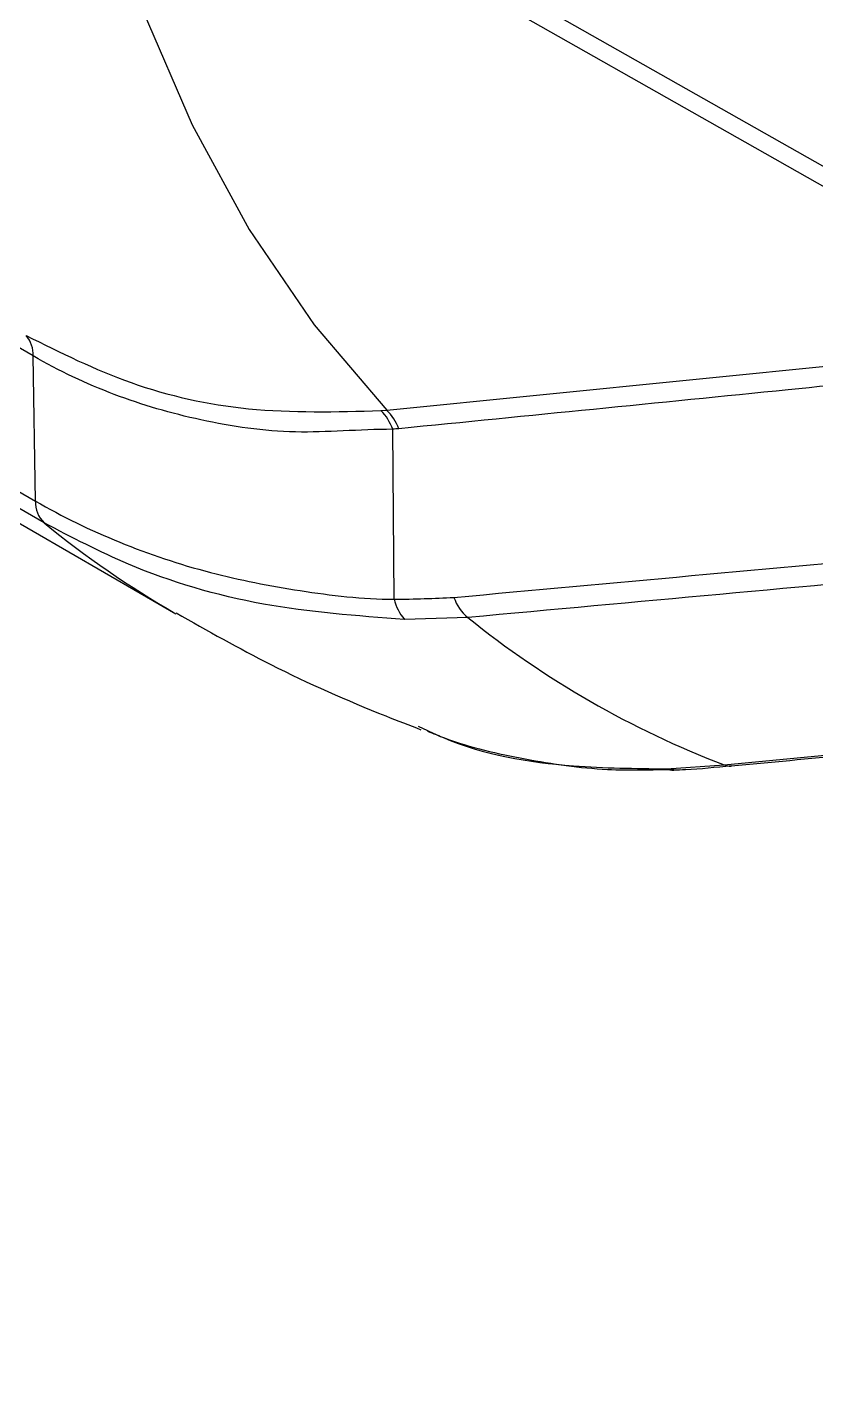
# Model space of a CAD drawing. Extents: x 2 to 136, y 1 to 99.
# Drawn here: x 12.733 to 13.656, y 78.364 to 79.963 of the extents above; entities that cross this region are included whole.
import ezdxf

# ---------------------------------------------------------------- set-up
doc = ezdxf.new("R2010")
doc.units = 0
doc.header["$MEASUREMENT"] = 0
doc.layers.add('OBJECT', color=7, linetype='CONTINUOUS')

msp = doc.modelspace()

# ---------------------------------------------------------------- linework, layer by layer
at = {"layer": 'OBJECT'}
for p, q in [((12.7397, 79.5778), (12.1411, 79.9234)), ((12.0685, 79.7969), (12.7423, 79.4079)), ((12.7524, 79.3823), (12.0786, 79.7713)), ((12.2329, 79.665), (12.9067, 79.276)), ((13.1538, 79.5144), (13.9816, 79.597)), ((12.7423, 79.4079), (12.7397, 79.5778)), ((13.1471, 79.5138), (13.1538, 79.5144)), ((13.1626, 79.293), (13.161, 79.4919)), ((13.2487, 79.2716), (13.1748, 79.2693)), ((13.549, 79.099), (14.4159, 79.1825)), ((13.1906, 79.1442), (13.2017, 79.1392)), ((13.4815, 79.0943), (13.549, 79.099)), ((13.5573, 79.0977), (13.5579, 79.0977))]:
    msp.add_line(p, q, dxfattribs=at)
at = {"layer": 'OBJECT', "flags": 128}
for points in [[(12.734, 80.7786), (12.7402, 80.6037), (12.7569, 80.4358), (12.7839, 80.2756), (12.8212, 80.1238), (12.8685, 79.9812), (12.9258, 79.8484), (12.9926, 79.7259), (13.0687, 79.6144), (13.1538, 79.5144)], [(12.8565, 80.2579), (13.0211, 80.1647), (13.7263, 79.7653), (16.2009, 78.3644)], [(12.9173, 80.2001), (13.585, 79.8218), (16.226, 78.3255)]]:
    msp.add_lwpolyline(points, dxfattribs=at)
at = {"layer": 'OBJECT'}
for centre, radius, start, end in [((12.7051, 79.5793), 0.0346, 357.5778, 40.3881), ((13.1066, 79.4728), 0.0576, 19.4043, 45.3776), ((13.1135, 79.4725), 0.0581, 20.2232, 46.1808), ((12.7751, 79.4061), 0.0328, 176.702, 226.3597), ((13.4964, 80.2969), 1.179, 230.873, 239.9834), ((13.2111, 79.303), 0.0495, 191.621, 222.8545), ((13.2836, 79.3128), 0.054, 199.0948, 229.7867), ((13.9523, 80.1481), 1.124, 231.2501, 248.974), ((13.4892, 79.1159), 0.023, 250.2808, 272.2286), ((13.5558, 79.1146), 0.017, 246.4807, 275.0052)]:
    msp.add_arc(centre, radius, start, end, dxfattribs=at)
for points, knots in [([(12.7315, 79.6017), (12.7717, 79.5817), (12.8533, 79.541), (12.9941, 79.5097), (13.0949, 79.5124), (13.1471, 79.5138)], [0, 0, 0, 0, 0.3191048, 0.6474945, 1, 1, 1, 1]), ([(13.161, 79.4919), (13.161, 79.4919), (13.1211, 79.4919), (13.0471, 79.4841), (12.9365, 79.5004), (12.8336, 79.5301), (12.77, 79.5603), (12.7397, 79.5778), (12.7397, 79.5778)], [0, 0, 0, 0, 0.0000044, 0.254675, 0.509348, 0.7546722, 0.9999955, 1, 1, 1, 1]), ([(14.0154, 79.5779), (13.885, 79.5646), (13.6026, 79.5358), (13.3201, 79.5077), (13.1681, 79.4926)], [0, 0, 0, 0, 0.461524, 1, 1, 1, 1]), ([(13.1681, 79.4926), (13.1657, 79.4925), (13.1632, 79.4924), (13.161, 79.4919), (13.161, 79.4919)], [0, 0, 0, 0, 0.99969, 1, 1, 1, 1]), ([(12.7423, 79.4079), (12.7423, 79.4079), (12.7737, 79.3898), (12.8397, 79.3576), (12.944, 79.3227), (13.0517, 79.3019), (13.1255, 79.293), (13.1626, 79.293), (13.1626, 79.293)], [0, 0, 0, 0, 0.000005, 0.2589, 0.517796, 0.758901, 0.999996, 1, 1, 1, 1]), ([(13.2326, 79.2951), (13.4181, 79.3121), (13.7798, 79.3451), (14.142, 79.3779), (14.3184, 79.3939)], [0, 0, 0, 0, 0.513008, 1, 1, 1, 1]), ([(13.1748, 79.2693), (13.1189, 79.2735), (13.0055, 79.282), (12.8647, 79.3238), (12.7849, 79.3654), (12.7524, 79.3823)], [0, 0, 0, 0, 0.3653922, 0.741453, 1, 1, 1, 1]), ([(14.3624, 79.3733), (14.3314, 79.3704), (14.1572, 79.3545), (13.7857, 79.3208), (13.4457, 79.2896), (13.2487, 79.2716)], [0, 0, 0, 0, 0.083466, 0.469044, 1, 1, 1, 1]), ([(13.1626, 79.293), (13.1626, 79.293), (13.1863, 79.293), (13.2094, 79.2941), (13.2326, 79.2951)], [0, 0, 0, 0, 0.000029, 1, 1, 1, 1]), ([(12.9071, 79.2769), (12.9438, 79.2562), (13.0234, 79.2113), (13.1206, 79.1685), (13.1802, 79.1455), (13.1939, 79.1402)], [0, 0, 0, 0, 0.397831, 0.861449, 1, 1, 1, 1]), ([(13.5573, 79.0977), (13.649, 79.1065), (13.9364, 79.134), (14.2234, 79.1619), (14.4187, 79.1809)], [0, 0, 0, 0, 0.319363, 1, 1, 1, 1]), ([(13.2017, 79.1392), (13.2075, 79.1365), (13.2612, 79.1117), (13.3567, 79.0958), (13.4452, 79.0948), (13.4815, 79.0943)], [0, 0, 0, 0, 0.066661, 0.617348, 1, 1, 1, 1]), ([(13.2018, 79.1384), (13.2084, 79.1357), (13.2452, 79.1206), (13.3158, 79.1048), (13.4058, 79.0916), (13.4642, 79.0932), (13.4901, 79.0939)], [0, 0, 0, 0, 0.072357, 0.404348, 0.735713, 1, 1, 1, 1]), ([(13.4903, 79.0931), (13.4948, 79.0933), (13.5162, 79.0939), (13.5395, 79.0963), (13.5579, 79.0982)], [0, 0, 0, 0, 0.20903, 1, 1, 1, 1])]:
    msp.add_open_spline(points, degree=3, knots=knots, dxfattribs=at)

doc.saveas('drawing.dxf')
